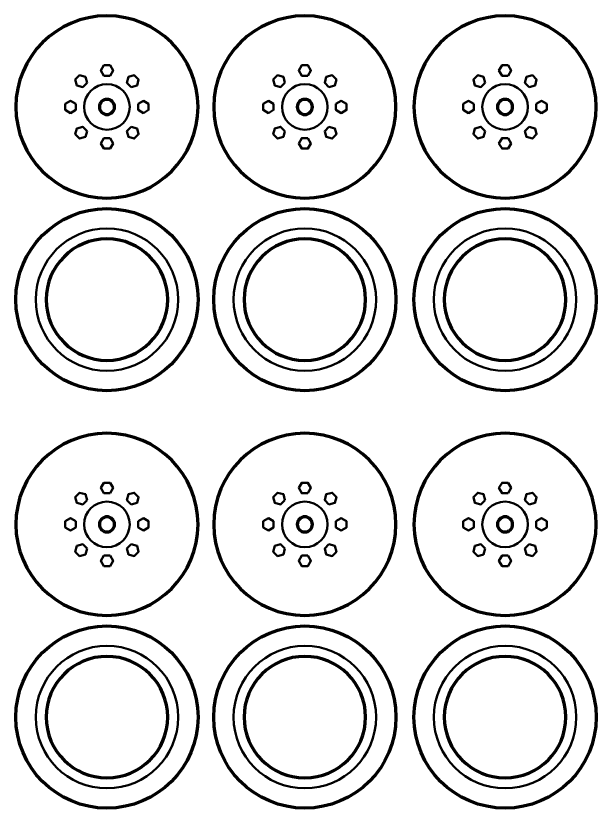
# Model space of a CAD drawing. Header units: inches. Extents: x 589 to 2016, y -1839 to -951.
# Drawn here: x 697.3 to 773.7, y -1546.3 to -1441.9 of the extents above; entities that cross this region are included whole.
import ezdxf

# ---------------------------------------------------------------- set-up
doc = ezdxf.new("R2010")
doc.units = ezdxf.units.IN
doc.header["$MEASUREMENT"] = 0
doc.layers.add('Layer 1', color=7, linetype='Continuous')

# ---------------------------------------------------------------- blocks, each defined once
blk = doc.blocks.new('block 188')
at = {"layer": 'Layer 1', "color": 18, "lineweight": 80, "true_color": 0x010101}
for points in [[(721.27, -1479.31), (721.27, -1472.68), (715.9, -1467.31), (709.27, -1467.31), (702.64, -1467.31), (697.27, -1472.68), (697.27, -1479.31), (697.27, -1485.94), (702.64, -1491.31), (709.27, -1491.31), (715.9, -1491.31), (721.27, -1485.94), (721.27, -1479.31)], [(701.27, -1479.31), (701.27, -1474.89), (704.85, -1471.31), (709.27, -1471.31), (713.69, -1471.31), (717.27, -1474.89), (717.27, -1479.31), (717.27, -1483.73), (713.69, -1487.31), (709.27, -1487.31), (704.85, -1487.31), (701.27, -1483.73), (701.27, -1479.31)]]:
    blk.add_open_spline(points, degree=3, knots=[0, 0, 0, 0, 1, 1, 1, 2, 2, 2, 3, 3, 3, 4, 4, 4, 4], dxfattribs=at)
at = {"layer": 'Layer 1', "color": 240, "lineweight": 50, "true_color": 0xec2227}
blk.add_open_spline([(709.27, -1469.93), (714.45, -1469.93), (718.65, -1474.13), (718.65, -1479.31), (718.65, -1484.49), (714.45, -1488.69), (709.27, -1488.69), (704.09, -1488.69), (699.89, -1484.49), (699.89, -1479.31), (699.89, -1474.13), (704.09, -1469.93), (709.27, -1469.93)], degree=3, knots=[0, 0, 0, 0, 1, 1, 1, 2, 2, 2, 3, 3, 3, 4, 4, 4, 4], dxfattribs=at)
blk = doc.blocks.new('block 190')
at = {"layer": 'Layer 1', "color": 240, "lineweight": 50, "true_color": 0xec2227}
for points in [[(709.67, -1449.81), (710.07, -1449.12), (709.67, -1448.43), (708.87, -1448.43), (708.47, -1449.12), (708.87, -1449.81), (709.67, -1449.81)], [(706.65, -1450.73), (706.44, -1449.96), (705.67, -1449.75), (705.1, -1450.32), (705.31, -1451.09), (706.08, -1451.3), (706.65, -1450.73)], [(712.46, -1451.3), (713.23, -1451.09), (713.44, -1450.32), (712.87, -1449.75), (712.1, -1449.96), (711.89, -1450.73), (712.46, -1451.3)], [(705.16, -1453.52), (704.47, -1453.12), (703.78, -1453.52), (703.78, -1454.32), (704.47, -1454.72), (705.16, -1454.32), (705.16, -1453.52)], [(713.38, -1453.52), (714.07, -1453.12), (714.76, -1453.52), (714.76, -1454.32), (714.07, -1454.72), (713.38, -1454.32), (713.38, -1453.52)], [(706.65, -1457.1), (706.44, -1457.88), (705.67, -1458.09), (705.1, -1457.52), (705.31, -1456.75), (706.08, -1456.54), (706.65, -1457.1)], [(712.46, -1456.54), (713.23, -1456.75), (713.44, -1457.52), (712.87, -1458.08), (712.1, -1457.88), (711.89, -1457.1), (712.46, -1456.54)], [(709.67, -1458.03), (710.07, -1458.72), (709.67, -1459.41), (708.87, -1459.41), (708.47, -1458.72), (708.87, -1458.03), (709.67, -1458.03)]]:
    blk.add_lwpolyline(points, dxfattribs=at)
at = {"layer": 'Layer 1', "color": 18, "lineweight": 80, "true_color": 0x010101}
for points in [[(709.27, -1441.92), (715.9, -1441.92), (721.27, -1447.29), (721.27, -1453.92), (721.27, -1460.55), (715.9, -1465.92), (709.27, -1465.92), (702.64, -1465.92), (697.27, -1460.55), (697.27, -1453.92), (697.27, -1447.29), (702.64, -1441.92), (709.27, -1441.92)], [(709.27, -1452.92), (709.82, -1452.92), (710.27, -1453.37), (710.27, -1453.92), (710.27, -1454.47), (709.82, -1454.92), (709.27, -1454.92), (708.72, -1454.92), (708.27, -1454.47), (708.27, -1453.92), (708.27, -1453.37), (708.72, -1452.92), (709.27, -1452.92)]]:
    blk.add_open_spline(points, degree=3, knots=[0, 0, 0, 0, 1, 1, 1, 2, 2, 2, 3, 3, 3, 4, 4, 4, 4], dxfattribs=at)
blk = doc.blocks.new('block 189')
at = {"layer": 'Layer 1', "color": 240, "lineweight": 50, "true_color": 0xec2227}
blk.add_open_spline([(709.27, -1450.92), (710.93, -1450.92), (712.27, -1452.26), (712.27, -1453.92), (712.27, -1455.58), (710.93, -1456.92), (709.27, -1456.92), (707.61, -1456.92), (706.27, -1455.58), (706.27, -1453.92), (706.27, -1452.26), (707.61, -1450.92), (709.27, -1450.92)], degree=3, knots=[0, 0, 0, 0, 1, 1, 1, 2, 2, 2, 3, 3, 3, 4, 4, 4, 4], dxfattribs=at)
at = {"layer": 'Layer 1'}
blk.add_blockref('block 190', (0, 0), dxfattribs=at)
blk = doc.blocks.new('block 187')
at = {"layer": 'Layer 1'}
for name in ['block 189', 'block 188']:
    blk.add_blockref(name, (0, 0), dxfattribs=at)
blk = doc.blocks.new('block 192')
at = {"layer": 'Layer 1', "color": 18, "lineweight": 80, "true_color": 0x010101}
for points in [[(747.33, -1479.31), (747.33, -1472.68), (741.95, -1467.31), (735.33, -1467.31), (728.7, -1467.31), (723.33, -1472.68), (723.33, -1479.31), (723.33, -1485.94), (728.7, -1491.31), (735.33, -1491.31), (741.95, -1491.31), (747.33, -1485.94), (747.33, -1479.31)], [(727.33, -1479.31), (727.33, -1474.89), (730.91, -1471.31), (735.33, -1471.31), (739.75, -1471.31), (743.33, -1474.89), (743.33, -1479.31), (743.33, -1483.73), (739.75, -1487.31), (735.33, -1487.31), (730.91, -1487.31), (727.33, -1483.73), (727.33, -1479.31)]]:
    blk.add_open_spline(points, degree=3, knots=[0, 0, 0, 0, 1, 1, 1, 2, 2, 2, 3, 3, 3, 4, 4, 4, 4], dxfattribs=at)
at = {"layer": 'Layer 1', "color": 240, "lineweight": 50, "true_color": 0xec2227}
blk.add_open_spline([(735.33, -1469.93), (740.51, -1469.93), (744.71, -1474.13), (744.71, -1479.31), (744.71, -1484.49), (740.51, -1488.69), (735.33, -1488.69), (730.15, -1488.69), (725.95, -1484.49), (725.95, -1479.31), (725.95, -1474.13), (730.15, -1469.93), (735.33, -1469.93)], degree=3, knots=[0, 0, 0, 0, 1, 1, 1, 2, 2, 2, 3, 3, 3, 4, 4, 4, 4], dxfattribs=at)
blk = doc.blocks.new('block 194')
at = {"layer": 'Layer 1', "color": 240, "lineweight": 50, "true_color": 0xec2227}
for points in [[(735.73, -1449.81), (736.13, -1449.12), (735.73, -1448.43), (734.93, -1448.43), (734.53, -1449.12), (734.93, -1449.81), (735.73, -1449.81)], [(732.71, -1450.73), (732.5, -1449.96), (731.73, -1449.75), (731.16, -1450.32), (731.37, -1451.09), (732.14, -1451.3), (732.71, -1450.73)], [(738.51, -1451.3), (739.29, -1451.09), (739.49, -1450.32), (738.93, -1449.75), (738.15, -1449.96), (737.95, -1450.73), (738.51, -1451.3)], [(731.22, -1453.52), (730.53, -1453.12), (729.83, -1453.52), (729.83, -1454.32), (730.53, -1454.72), (731.22, -1454.32), (731.22, -1453.52)], [(739.43, -1453.52), (740.13, -1453.12), (740.82, -1453.52), (740.82, -1454.32), (740.13, -1454.72), (739.43, -1454.32), (739.43, -1453.52)], [(732.71, -1457.1), (732.5, -1457.88), (731.73, -1458.09), (731.16, -1457.52), (731.37, -1456.75), (732.14, -1456.54), (732.71, -1457.1)], [(738.51, -1456.54), (739.29, -1456.75), (739.49, -1457.52), (738.93, -1458.08), (738.15, -1457.88), (737.95, -1457.1), (738.51, -1456.54)], [(735.73, -1458.03), (736.13, -1458.72), (735.73, -1459.41), (734.93, -1459.41), (734.53, -1458.72), (734.93, -1458.03), (735.73, -1458.03)]]:
    blk.add_lwpolyline(points, dxfattribs=at)
at = {"layer": 'Layer 1', "color": 18, "lineweight": 80, "true_color": 0x010101}
for points in [[(735.33, -1441.92), (741.95, -1441.92), (747.33, -1447.29), (747.33, -1453.92), (747.33, -1460.55), (741.95, -1465.92), (735.33, -1465.92), (728.7, -1465.92), (723.33, -1460.55), (723.33, -1453.92), (723.33, -1447.29), (728.7, -1441.92), (735.33, -1441.92)], [(735.33, -1452.92), (735.88, -1452.92), (736.33, -1453.37), (736.33, -1453.92), (736.33, -1454.47), (735.88, -1454.92), (735.33, -1454.92), (734.77, -1454.92), (734.33, -1454.47), (734.33, -1453.92), (734.33, -1453.37), (734.77, -1452.92), (735.33, -1452.92)]]:
    blk.add_open_spline(points, degree=3, knots=[0, 0, 0, 0, 1, 1, 1, 2, 2, 2, 3, 3, 3, 4, 4, 4, 4], dxfattribs=at)
blk = doc.blocks.new('block 193')
at = {"layer": 'Layer 1', "color": 240, "lineweight": 50, "true_color": 0xec2227}
blk.add_open_spline([(735.33, -1450.92), (736.98, -1450.92), (738.33, -1452.26), (738.33, -1453.92), (738.33, -1455.58), (736.98, -1456.92), (735.33, -1456.92), (733.67, -1456.92), (732.33, -1455.58), (732.33, -1453.92), (732.33, -1452.26), (733.67, -1450.92), (735.33, -1450.92)], degree=3, knots=[0, 0, 0, 0, 1, 1, 1, 2, 2, 2, 3, 3, 3, 4, 4, 4, 4], dxfattribs=at)
at = {"layer": 'Layer 1'}
blk.add_blockref('block 194', (0, 0), dxfattribs=at)
blk = doc.blocks.new('block 191')
at = {"layer": 'Layer 1'}
for name in ['block 193', 'block 192']:
    blk.add_blockref(name, (0, 0), dxfattribs=at)
blk = doc.blocks.new('block 196')
at = {"layer": 'Layer 1', "color": 18, "lineweight": 80, "true_color": 0x010101}
for points in [[(773.7, -1479.31), (773.7, -1472.68), (768.32, -1467.31), (761.7, -1467.31), (755.07, -1467.31), (749.7, -1472.68), (749.7, -1479.31), (749.7, -1485.94), (755.07, -1491.31), (761.7, -1491.31), (768.32, -1491.31), (773.7, -1485.94), (773.7, -1479.31)], [(753.7, -1479.31), (753.7, -1474.89), (757.28, -1471.31), (761.7, -1471.31), (766.12, -1471.31), (769.7, -1474.89), (769.7, -1479.31), (769.7, -1483.73), (766.12, -1487.31), (761.7, -1487.31), (757.28, -1487.31), (753.7, -1483.73), (753.7, -1479.31)]]:
    blk.add_open_spline(points, degree=3, knots=[0, 0, 0, 0, 1, 1, 1, 2, 2, 2, 3, 3, 3, 4, 4, 4, 4], dxfattribs=at)
at = {"layer": 'Layer 1', "color": 240, "lineweight": 50, "true_color": 0xec2227}
blk.add_open_spline([(761.7, -1469.93), (766.88, -1469.93), (771.08, -1474.13), (771.08, -1479.31), (771.08, -1484.49), (766.88, -1488.69), (761.7, -1488.69), (756.52, -1488.69), (752.32, -1484.49), (752.32, -1479.31), (752.32, -1474.13), (756.52, -1469.93), (761.7, -1469.93)], degree=3, knots=[0, 0, 0, 0, 1, 1, 1, 2, 2, 2, 3, 3, 3, 4, 4, 4, 4], dxfattribs=at)
blk = doc.blocks.new('block 198')
at = {"layer": 'Layer 1', "color": 240, "lineweight": 50, "true_color": 0xec2227}
for points in [[(762.1, -1449.81), (762.5, -1449.12), (762.1, -1448.43), (761.3, -1448.43), (760.9, -1449.12), (761.3, -1449.81), (762.1, -1449.81)], [(759.08, -1450.73), (758.87, -1449.96), (758.1, -1449.75), (757.53, -1450.32), (757.74, -1451.09), (758.51, -1451.3), (759.08, -1450.73)], [(764.88, -1451.3), (765.66, -1451.09), (765.86, -1450.32), (765.3, -1449.75), (764.52, -1449.96), (764.32, -1450.73), (764.88, -1451.3)], [(757.59, -1453.52), (756.9, -1453.12), (756.2, -1453.52), (756.2, -1454.32), (756.9, -1454.72), (757.59, -1454.32), (757.59, -1453.52)], [(765.8, -1453.52), (766.5, -1453.12), (767.19, -1453.52), (767.19, -1454.32), (766.5, -1454.72), (765.8, -1454.32), (765.8, -1453.52)], [(759.08, -1457.1), (758.87, -1457.88), (758.1, -1458.09), (757.53, -1457.52), (757.74, -1456.75), (758.51, -1456.54), (759.08, -1457.1)], [(764.88, -1456.54), (765.66, -1456.75), (765.86, -1457.52), (765.3, -1458.08), (764.52, -1457.88), (764.32, -1457.1), (764.88, -1456.54)], [(762.1, -1458.03), (762.5, -1458.72), (762.1, -1459.41), (761.3, -1459.41), (760.9, -1458.72), (761.3, -1458.03), (762.1, -1458.03)]]:
    blk.add_lwpolyline(points, dxfattribs=at)
at = {"layer": 'Layer 1', "color": 18, "lineweight": 80, "true_color": 0x010101}
for points in [[(761.7, -1441.92), (768.32, -1441.92), (773.7, -1447.29), (773.7, -1453.92), (773.7, -1460.55), (768.32, -1465.92), (761.7, -1465.92), (755.07, -1465.92), (749.7, -1460.55), (749.7, -1453.92), (749.7, -1447.29), (755.07, -1441.92), (761.7, -1441.92)], [(761.7, -1452.92), (762.25, -1452.92), (762.7, -1453.37), (762.7, -1453.92), (762.7, -1454.47), (762.25, -1454.92), (761.7, -1454.92), (761.14, -1454.92), (760.7, -1454.47), (760.7, -1453.92), (760.7, -1453.37), (761.14, -1452.92), (761.7, -1452.92)]]:
    blk.add_open_spline(points, degree=3, knots=[0, 0, 0, 0, 1, 1, 1, 2, 2, 2, 3, 3, 3, 4, 4, 4, 4], dxfattribs=at)
blk = doc.blocks.new('block 197')
at = {"layer": 'Layer 1', "color": 240, "lineweight": 50, "true_color": 0xec2227}
blk.add_open_spline([(761.7, -1450.92), (763.35, -1450.92), (764.7, -1452.26), (764.7, -1453.92), (764.7, -1455.58), (763.35, -1456.92), (761.7, -1456.92), (760.04, -1456.92), (758.7, -1455.58), (758.7, -1453.92), (758.7, -1452.26), (760.04, -1450.92), (761.7, -1450.92)], degree=3, knots=[0, 0, 0, 0, 1, 1, 1, 2, 2, 2, 3, 3, 3, 4, 4, 4, 4], dxfattribs=at)
at = {"layer": 'Layer 1'}
blk.add_blockref('block 198', (0, 0), dxfattribs=at)
blk = doc.blocks.new('block 195')
at = {"layer": 'Layer 1'}
for name in ['block 197', 'block 196']:
    blk.add_blockref(name, (0, 0), dxfattribs=at)
blk = doc.blocks.new('block 204')
at = {"layer": 'Layer 1', "color": 18, "lineweight": 80, "true_color": 0x010101}
for points in [[(721.27, -1534.31), (721.27, -1527.68), (715.9, -1522.31), (709.27, -1522.31), (702.64, -1522.31), (697.27, -1527.68), (697.27, -1534.31), (697.27, -1540.94), (702.64, -1546.31), (709.27, -1546.31), (715.9, -1546.31), (721.27, -1540.94), (721.27, -1534.31)], [(701.27, -1534.31), (701.27, -1529.89), (704.85, -1526.31), (709.27, -1526.31), (713.69, -1526.31), (717.27, -1529.89), (717.27, -1534.31), (717.27, -1538.73), (713.69, -1542.31), (709.27, -1542.31), (704.85, -1542.31), (701.27, -1538.73), (701.27, -1534.31)]]:
    blk.add_open_spline(points, degree=3, knots=[0, 0, 0, 0, 1, 1, 1, 2, 2, 2, 3, 3, 3, 4, 4, 4, 4], dxfattribs=at)
at = {"layer": 'Layer 1', "color": 240, "lineweight": 50, "true_color": 0xec2227}
blk.add_open_spline([(709.27, -1524.93), (714.45, -1524.93), (718.65, -1529.13), (718.65, -1534.31), (718.65, -1539.49), (714.45, -1543.69), (709.27, -1543.69), (704.09, -1543.69), (699.89, -1539.49), (699.89, -1534.31), (699.89, -1529.13), (704.09, -1524.93), (709.27, -1524.93)], degree=3, knots=[0, 0, 0, 0, 1, 1, 1, 2, 2, 2, 3, 3, 3, 4, 4, 4, 4], dxfattribs=at)
blk = doc.blocks.new('block 206')
at = {"layer": 'Layer 1', "color": 240, "lineweight": 50, "true_color": 0xec2227}
for points in [[(709.67, -1504.81), (710.07, -1504.12), (709.67, -1503.43), (708.87, -1503.43), (708.47, -1504.12), (708.87, -1504.81), (709.67, -1504.81)], [(706.65, -1505.73), (706.44, -1504.96), (705.67, -1504.75), (705.1, -1505.32), (705.31, -1506.09), (706.08, -1506.3), (706.65, -1505.73)], [(712.46, -1506.3), (713.23, -1506.09), (713.44, -1505.32), (712.87, -1504.75), (712.1, -1504.96), (711.89, -1505.73), (712.46, -1506.3)], [(705.16, -1508.52), (704.47, -1508.12), (703.78, -1508.52), (703.78, -1509.32), (704.47, -1509.72), (705.16, -1509.32), (705.16, -1508.52)], [(713.38, -1508.52), (714.07, -1508.12), (714.76, -1508.52), (714.76, -1509.32), (714.07, -1509.72), (713.38, -1509.32), (713.38, -1508.52)], [(706.65, -1512.11), (706.44, -1512.88), (705.67, -1513.09), (705.1, -1512.52), (705.31, -1511.75), (706.08, -1511.54), (706.65, -1512.11)], [(712.46, -1511.54), (713.23, -1511.75), (713.44, -1512.52), (712.87, -1513.09), (712.1, -1512.88), (711.89, -1512.11), (712.46, -1511.54)], [(709.67, -1513.03), (710.07, -1513.72), (709.67, -1514.41), (708.87, -1514.41), (708.47, -1513.72), (708.87, -1513.03), (709.67, -1513.03)]]:
    blk.add_lwpolyline(points, dxfattribs=at)
at = {"layer": 'Layer 1', "color": 18, "lineweight": 80, "true_color": 0x010101}
for points in [[(709.27, -1496.92), (715.9, -1496.92), (721.27, -1502.29), (721.27, -1508.92), (721.27, -1515.55), (715.9, -1520.92), (709.27, -1520.92), (702.64, -1520.92), (697.27, -1515.55), (697.27, -1508.92), (697.27, -1502.29), (702.64, -1496.92), (709.27, -1496.92)], [(709.27, -1507.92), (709.82, -1507.92), (710.27, -1508.37), (710.27, -1508.92), (710.27, -1509.47), (709.82, -1509.92), (709.27, -1509.92), (708.72, -1509.92), (708.27, -1509.47), (708.27, -1508.92), (708.27, -1508.37), (708.72, -1507.92), (709.27, -1507.92)]]:
    blk.add_open_spline(points, degree=3, knots=[0, 0, 0, 0, 1, 1, 1, 2, 2, 2, 3, 3, 3, 4, 4, 4, 4], dxfattribs=at)
blk = doc.blocks.new('block 205')
at = {"layer": 'Layer 1', "color": 240, "lineweight": 50, "true_color": 0xec2227}
blk.add_open_spline([(709.27, -1505.92), (710.93, -1505.92), (712.27, -1507.26), (712.27, -1508.92), (712.27, -1510.58), (710.93, -1511.92), (709.27, -1511.92), (707.61, -1511.92), (706.27, -1510.58), (706.27, -1508.92), (706.27, -1507.26), (707.61, -1505.92), (709.27, -1505.92)], degree=3, knots=[0, 0, 0, 0, 1, 1, 1, 2, 2, 2, 3, 3, 3, 4, 4, 4, 4], dxfattribs=at)
at = {"layer": 'Layer 1'}
blk.add_blockref('block 206', (0, 0), dxfattribs=at)
blk = doc.blocks.new('block 203')
at = {"layer": 'Layer 1'}
for name in ['block 205', 'block 204']:
    blk.add_blockref(name, (0, 0), dxfattribs=at)
blk = doc.blocks.new('block 208')
at = {"layer": 'Layer 1', "color": 18, "lineweight": 80, "true_color": 0x010101}
for points in [[(747.33, -1534.31), (747.33, -1527.68), (741.95, -1522.31), (735.33, -1522.31), (728.7, -1522.31), (723.33, -1527.68), (723.33, -1534.31), (723.33, -1540.94), (728.7, -1546.31), (735.33, -1546.31), (741.95, -1546.31), (747.33, -1540.94), (747.33, -1534.31)], [(727.33, -1534.31), (727.33, -1529.89), (730.91, -1526.31), (735.33, -1526.31), (739.75, -1526.31), (743.33, -1529.89), (743.33, -1534.31), (743.33, -1538.73), (739.75, -1542.31), (735.33, -1542.31), (730.91, -1542.31), (727.33, -1538.73), (727.33, -1534.31)]]:
    blk.add_open_spline(points, degree=3, knots=[0, 0, 0, 0, 1, 1, 1, 2, 2, 2, 3, 3, 3, 4, 4, 4, 4], dxfattribs=at)
at = {"layer": 'Layer 1', "color": 240, "lineweight": 50, "true_color": 0xec2227}
blk.add_open_spline([(735.33, -1524.93), (740.51, -1524.93), (744.71, -1529.13), (744.71, -1534.31), (744.71, -1539.49), (740.51, -1543.69), (735.33, -1543.69), (730.15, -1543.69), (725.95, -1539.49), (725.95, -1534.31), (725.95, -1529.13), (730.15, -1524.93), (735.33, -1524.93)], degree=3, knots=[0, 0, 0, 0, 1, 1, 1, 2, 2, 2, 3, 3, 3, 4, 4, 4, 4], dxfattribs=at)
blk = doc.blocks.new('block 210')
at = {"layer": 'Layer 1', "color": 240, "lineweight": 50, "true_color": 0xec2227}
for points in [[(735.73, -1504.81), (736.13, -1504.12), (735.73, -1503.43), (734.93, -1503.43), (734.53, -1504.12), (734.93, -1504.81), (735.73, -1504.81)], [(732.71, -1505.73), (732.5, -1504.96), (731.73, -1504.75), (731.16, -1505.32), (731.37, -1506.09), (732.14, -1506.3), (732.71, -1505.73)], [(738.51, -1506.3), (739.29, -1506.09), (739.49, -1505.32), (738.93, -1504.75), (738.15, -1504.96), (737.95, -1505.73), (738.51, -1506.3)], [(731.22, -1508.52), (730.53, -1508.12), (729.83, -1508.52), (729.83, -1509.32), (730.53, -1509.72), (731.22, -1509.32), (731.22, -1508.52)], [(739.43, -1508.52), (740.13, -1508.12), (740.82, -1508.52), (740.82, -1509.32), (740.13, -1509.72), (739.43, -1509.32), (739.43, -1508.52)], [(732.71, -1512.11), (732.5, -1512.88), (731.73, -1513.09), (731.16, -1512.52), (731.37, -1511.75), (732.14, -1511.54), (732.71, -1512.11)], [(738.51, -1511.54), (739.29, -1511.75), (739.49, -1512.52), (738.93, -1513.09), (738.15, -1512.88), (737.95, -1512.11), (738.51, -1511.54)], [(735.73, -1513.03), (736.13, -1513.72), (735.73, -1514.41), (734.93, -1514.41), (734.53, -1513.72), (734.93, -1513.03), (735.73, -1513.03)]]:
    blk.add_lwpolyline(points, dxfattribs=at)
at = {"layer": 'Layer 1', "color": 18, "lineweight": 80, "true_color": 0x010101}
for points in [[(735.33, -1496.92), (741.95, -1496.92), (747.33, -1502.29), (747.33, -1508.92), (747.33, -1515.55), (741.95, -1520.92), (735.33, -1520.92), (728.7, -1520.92), (723.33, -1515.55), (723.33, -1508.92), (723.33, -1502.29), (728.7, -1496.92), (735.33, -1496.92)], [(735.33, -1507.92), (735.88, -1507.92), (736.33, -1508.37), (736.33, -1508.92), (736.33, -1509.47), (735.88, -1509.92), (735.33, -1509.92), (734.77, -1509.92), (734.33, -1509.47), (734.33, -1508.92), (734.33, -1508.37), (734.77, -1507.92), (735.33, -1507.92)]]:
    blk.add_open_spline(points, degree=3, knots=[0, 0, 0, 0, 1, 1, 1, 2, 2, 2, 3, 3, 3, 4, 4, 4, 4], dxfattribs=at)
blk = doc.blocks.new('block 209')
at = {"layer": 'Layer 1', "color": 240, "lineweight": 50, "true_color": 0xec2227}
blk.add_open_spline([(735.33, -1505.92), (736.98, -1505.92), (738.33, -1507.26), (738.33, -1508.92), (738.33, -1510.58), (736.98, -1511.92), (735.33, -1511.92), (733.67, -1511.92), (732.33, -1510.58), (732.33, -1508.92), (732.33, -1507.26), (733.67, -1505.92), (735.33, -1505.92)], degree=3, knots=[0, 0, 0, 0, 1, 1, 1, 2, 2, 2, 3, 3, 3, 4, 4, 4, 4], dxfattribs=at)
at = {"layer": 'Layer 1'}
blk.add_blockref('block 210', (0, 0), dxfattribs=at)
blk = doc.blocks.new('block 207')
at = {"layer": 'Layer 1'}
for name in ['block 209', 'block 208']:
    blk.add_blockref(name, (0, 0), dxfattribs=at)
blk = doc.blocks.new('block 212')
at = {"layer": 'Layer 1', "color": 18, "lineweight": 80, "true_color": 0x010101}
for points in [[(773.7, -1534.31), (773.7, -1527.68), (768.32, -1522.31), (761.7, -1522.31), (755.07, -1522.31), (749.7, -1527.68), (749.7, -1534.31), (749.7, -1540.94), (755.07, -1546.31), (761.7, -1546.31), (768.32, -1546.31), (773.7, -1540.94), (773.7, -1534.31)], [(753.7, -1534.31), (753.7, -1529.89), (757.28, -1526.31), (761.7, -1526.31), (766.12, -1526.31), (769.7, -1529.89), (769.7, -1534.31), (769.7, -1538.73), (766.12, -1542.31), (761.7, -1542.31), (757.28, -1542.31), (753.7, -1538.73), (753.7, -1534.31)]]:
    blk.add_open_spline(points, degree=3, knots=[0, 0, 0, 0, 1, 1, 1, 2, 2, 2, 3, 3, 3, 4, 4, 4, 4], dxfattribs=at)
at = {"layer": 'Layer 1', "color": 240, "lineweight": 50, "true_color": 0xec2227}
blk.add_open_spline([(761.7, -1524.93), (766.88, -1524.93), (771.08, -1529.13), (771.08, -1534.31), (771.08, -1539.49), (766.88, -1543.69), (761.7, -1543.69), (756.52, -1543.69), (752.32, -1539.49), (752.32, -1534.31), (752.32, -1529.13), (756.52, -1524.93), (761.7, -1524.93)], degree=3, knots=[0, 0, 0, 0, 1, 1, 1, 2, 2, 2, 3, 3, 3, 4, 4, 4, 4], dxfattribs=at)
blk = doc.blocks.new('block 214')
at = {"layer": 'Layer 1', "color": 240, "lineweight": 50, "true_color": 0xec2227}
for points in [[(762.1, -1504.81), (762.5, -1504.12), (762.1, -1503.43), (761.3, -1503.43), (760.9, -1504.12), (761.3, -1504.81), (762.1, -1504.81)], [(759.08, -1505.73), (758.87, -1504.96), (758.1, -1504.75), (757.53, -1505.32), (757.74, -1506.09), (758.51, -1506.3), (759.08, -1505.73)], [(764.88, -1506.3), (765.66, -1506.09), (765.86, -1505.32), (765.3, -1504.75), (764.52, -1504.96), (764.32, -1505.73), (764.88, -1506.3)], [(757.59, -1508.52), (756.9, -1508.12), (756.2, -1508.52), (756.2, -1509.32), (756.9, -1509.72), (757.59, -1509.32), (757.59, -1508.52)], [(765.8, -1508.52), (766.5, -1508.12), (767.19, -1508.52), (767.19, -1509.32), (766.5, -1509.72), (765.8, -1509.32), (765.8, -1508.52)], [(759.08, -1512.11), (758.87, -1512.88), (758.1, -1513.09), (757.53, -1512.52), (757.74, -1511.75), (758.51, -1511.54), (759.08, -1512.11)], [(764.88, -1511.54), (765.66, -1511.75), (765.86, -1512.52), (765.3, -1513.09), (764.52, -1512.88), (764.32, -1512.11), (764.88, -1511.54)], [(762.1, -1513.03), (762.5, -1513.72), (762.1, -1514.41), (761.3, -1514.41), (760.9, -1513.72), (761.3, -1513.03), (762.1, -1513.03)]]:
    blk.add_lwpolyline(points, dxfattribs=at)
at = {"layer": 'Layer 1', "color": 18, "lineweight": 80, "true_color": 0x010101}
for points in [[(761.7, -1496.92), (768.32, -1496.92), (773.7, -1502.29), (773.7, -1508.92), (773.7, -1515.55), (768.32, -1520.92), (761.7, -1520.92), (755.07, -1520.92), (749.7, -1515.55), (749.7, -1508.92), (749.7, -1502.29), (755.07, -1496.92), (761.7, -1496.92)], [(761.7, -1507.92), (762.25, -1507.92), (762.7, -1508.37), (762.7, -1508.92), (762.7, -1509.47), (762.25, -1509.92), (761.7, -1509.92), (761.14, -1509.92), (760.7, -1509.47), (760.7, -1508.92), (760.7, -1508.37), (761.14, -1507.92), (761.7, -1507.92)]]:
    blk.add_open_spline(points, degree=3, knots=[0, 0, 0, 0, 1, 1, 1, 2, 2, 2, 3, 3, 3, 4, 4, 4, 4], dxfattribs=at)
blk = doc.blocks.new('block 213')
at = {"layer": 'Layer 1', "color": 240, "lineweight": 50, "true_color": 0xec2227}
blk.add_open_spline([(761.7, -1505.92), (763.35, -1505.92), (764.7, -1507.26), (764.7, -1508.92), (764.7, -1510.58), (763.35, -1511.92), (761.7, -1511.92), (760.04, -1511.92), (758.7, -1510.58), (758.7, -1508.92), (758.7, -1507.26), (760.04, -1505.92), (761.7, -1505.92)], degree=3, knots=[0, 0, 0, 0, 1, 1, 1, 2, 2, 2, 3, 3, 3, 4, 4, 4, 4], dxfattribs=at)
at = {"layer": 'Layer 1'}
blk.add_blockref('block 214', (0, 0), dxfattribs=at)
blk = doc.blocks.new('block 211')
at = {"layer": 'Layer 1'}
for name in ['block 213', 'block 212']:
    blk.add_blockref(name, (0, 0), dxfattribs=at)

msp = doc.modelspace()

# ---------------------------------------------------------------- block references
at = {"layer": 'Layer 1'}
for name in ['block 187', 'block 191', 'block 195', 'block 203', 'block 207', 'block 211']:
    msp.add_blockref(name, (0, 0), dxfattribs=at)

doc.saveas('drawing.dxf')
